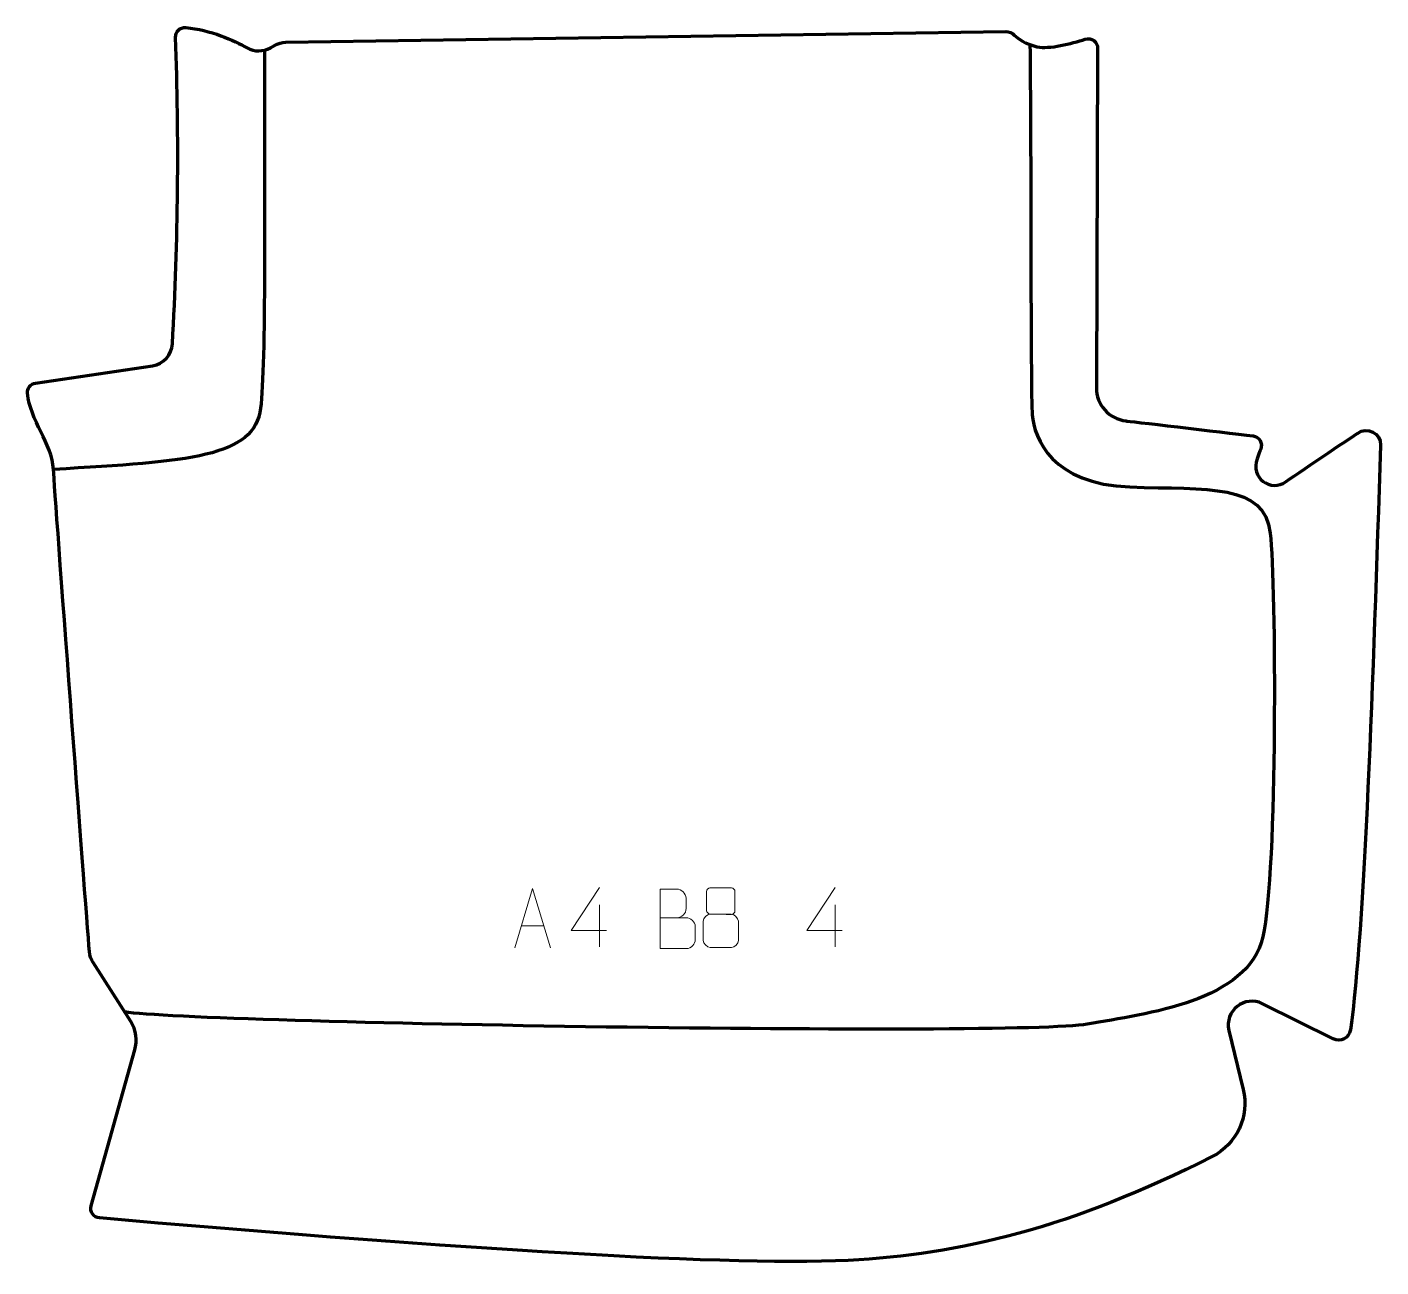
# Model space of a CAD drawing. Header units: millimetres. Extents: x -284 to 284, y -261 to 259.
import ezdxf

# ---------------------------------------------------------------- set-up
doc = ezdxf.new("R2010")
doc.units = ezdxf.units.MM
doc.header["$MEASUREMENT"] = 0
for name, color, linetype in [('layer 1', 7, 'Continuous'), ('layer 2', 7, 'Continuous'), ('layer 3', 7, 'Continuous')]:
    doc.layers.add(name, color=color, linetype=linetype)

msp = doc.modelspace()

# ---------------------------------------------------------------- linework, layer by layer
at = {"layer": 'layer 1', "color": 250, "lineweight": 9}
for points, knots in [([(-40.9732, -120.038), (-40.9732, -120.038), (-55.7949, -120.038), (-55.7949, -120.038), (-55.7949, -120.038), (-55.7949, -120.038), (-43.9173, -101.9675), (-43.9173, -101.9675)], [0, 0, 0, 0, 0.33333333, 0.33333333, 0.33333333, 0.33333333, 1, 1, 1, 1]), ([(1.0503, -103.6446), (1.0503, -105.8576), (1.0503, -109.5399), (1.0503, -111.7532), (1.0503, -111.7532), (1.0653, -112.2606), (1.8727, -113.192), (2.5728, -113.1908), (2.5728, -113.1908), (5.5427, -113.1906), (8.5129, -113.2755), (11.4833, -113.2758), (11.4833, -113.2758), (12.2804, -113.2716), (13.0011, -112.4813), (12.9985, -111.7606), (12.9985, -111.7606), (12.9982, -109.5446), (12.9982, -105.8599), (12.9985, -103.6446), (12.9985, -103.6446), (12.98, -102.9338), (12.3686, -102.1734), (11.5347, -102.1808), (11.5347, -102.1808), (8.5176, -102.1811), (5.5007, -102.1811), (2.4841, -102.1808), (2.4841, -102.1808), (1.8577, -102.1732), (1.0336, -102.8842), (1.0503, -103.6446)], [0, 0, 0, 0, 0.11111111, 0.11111111, 0.11111111, 0.11111111, 0.22222222, 0.22222222, 0.22222222, 0.22222222, 0.33333333, 0.33333333, 0.33333333, 0.33333333, 0.44444444, 0.44444444, 0.44444444, 0.44444444, 0.55555556, 0.55555556, 0.55555556, 0.55555556, 0.66666667, 0.66666667, 0.66666667, 0.66666667, 0.77777778, 0.77777778, 0.77777778, 0.77777778, 1, 1, 1, 1]), ([(58.0268, -120.038), (58.0268, -120.038), (43.2051, -120.038), (43.2051, -120.038), (43.2051, -120.038), (43.2051, -120.038), (55.0827, -101.9675), (55.0827, -101.9675)], [0, 0, 0, 0, 0.33333333, 0.33333333, 0.33333333, 0.33333333, 1, 1, 1, 1]), ([(-79.3878, -127.3587), (-79.3878, -127.3587), (-72.0168, -102.4052), (-72.0168, -102.4052), (-72.0168, -102.4052), (-72.0168, -102.4052), (-64.4469, -127.3587), (-64.4469, -127.3587)], [0, 0, 0, 0, 0.33333333, 0.33333333, 0.33333333, 0.33333333, 1, 1, 1, 1]), ([(-18.4288, -114.6558), (-14.7902, -114.6554), (-11.2031, -114.6554), (-7.5637, -114.6558), (-7.5637, -114.6558), (-5.5883, -114.6731), (-3.6647, -116.4092), (-3.6647, -118.4588), (-3.6647, -118.4588), (-3.6651, -119.5874), (-3.6651, -122.6368), (-3.6647, -123.7657), (-3.6647, -123.7657), (-3.6471, -125.6236), (-5.1892, -127.6375), (-7.5107, -127.6206), (-7.5107, -127.6206), (-11.1505, -127.6202), (-14.7899, -127.6202), (-18.4288, -127.6206), (-18.4288, -127.6206), (-18.4288, -119.3023), (-18.4288, -110.9845), (-18.4288, -102.667), (-18.4288, -102.667), (-16.0551, -102.667), (-13.681, -102.667), (-11.3068, -102.667), (-11.3068, -102.667), (-9.626, -102.6494), (-7.5292, -104.5599), (-7.5115, -106.5223), (-7.5115, -106.5223), (-7.5119, -108.5884), (-7.5119, -108.7344), (-7.5115, -110.8009), (-7.5115, -110.8009), (-7.4942, -112.867), (-9.3487, -114.6731), (-11.3587, -114.6558)], [0, 0, 0, 0, 0.09090909, 0.09090909, 0.09090909, 0.09090909, 0.18181818, 0.18181818, 0.18181818, 0.18181818, 0.27272727, 0.27272727, 0.27272727, 0.27272727, 0.36363636, 0.36363636, 0.36363636, 0.36363636, 0.45454545, 0.45454545, 0.45454545, 0.45454545, 0.54545455, 0.54545455, 0.54545455, 0.54545455, 0.63636364, 0.63636364, 0.63636364, 0.63636364, 0.72727273, 0.72727273, 0.72727273, 0.72727273, 0.81818182, 0.81818182, 0.81818182, 0.81818182, 1, 1, 1, 1]), ([(-0.4085, -116.1628), (-0.4085, -119.3336), (-0.4085, -121.0357), (-0.4085, -124.2071), (-0.4085, -124.2071), (-0.417, -125.429), (1.2809, -127.1217), (2.5335, -127.1302), (2.5335, -127.1302), (5.5166, -127.1299), (8.4999, -127.1299), (11.4833, -127.1302), (11.4833, -127.1302), (12.8066, -127.1185), (14.427, -125.4969), (14.4159, -124.1977), (14.4159, -124.1977), (14.4156, -121.0295), (14.4156, -119.3307), (14.4159, -116.1628), (14.4159, -116.1628), (14.3462, -114.7824), (12.7684, -113.2038), (11.463, -113.2099), (11.463, -113.2099), (8.4864, -113.2102), (5.5098, -113.2102), (2.5335, -113.2099), (2.5335, -113.2099), (1.454, -113.2035), (-0.3923, -114.7824), (-0.4085, -116.1628)], [0, 0, 0, 0, 0.11111111, 0.11111111, 0.11111111, 0.11111111, 0.22222222, 0.22222222, 0.22222222, 0.22222222, 0.33333333, 0.33333333, 0.33333333, 0.33333333, 0.44444444, 0.44444444, 0.44444444, 0.44444444, 0.55555556, 0.55555556, 0.55555556, 0.55555556, 0.66666667, 0.66666667, 0.66666667, 0.66666667, 0.77777778, 0.77777778, 0.77777778, 0.77777778, 1, 1, 1, 1])]:
    msp.add_open_spline(points, degree=3, knots=knots, dxfattribs=at)
for points in [[(-43.9173, -109.2769), (-43.9173, -109.2769), (-43.9173, -126.9416), (-43.9173, -126.9416)], [(55.0827, -109.2769), (55.0827, -109.2769), (55.0827, -126.9416), (55.0827, -126.9416)], [(-76.6652, -118.1093), (-76.6652, -118.1093), (-67.1695, -118.1093), (-67.1695, -118.1093)]]:
    msp.add_open_spline(points, degree=3, dxfattribs=at)
at = {"layer": 'layer 2', "color": 230, "lineweight": 200}
msp.add_open_spline([(271.3514, -161.7715), (277.3041, -120.2266), (280.8086, -14.2113), (283.9886, 83.6881), (283.9886, 83.6881), (284.153, 88.7413), (278.3656, 91.7134), (274.3461, 88.6414), (274.3461, 88.6414), (274.3461, 88.6414), (251.757, 73.695), (244.4281, 68.4248), (244.4281, 68.4248), (237.7581, 63.6291), (229.2061, 70.255), (232.205, 77.899), (232.205, 77.899), (232.6086, 78.9277), (233.2979, 81.0299), (233.7015, 82.059), (233.7015, 82.059), (234.6755, 84.5408), (233.1381, 87.2794), (230.488, 87.5909), (230.488, 87.5909), (217.1372, 89.1597), (177.0849, 93.8671), (177.0849, 93.8671), (177.0849, 93.8671), (170.0149, 94.6979), (164.6946, 100.6969), (164.7211, 107.8082), (164.7211, 107.8082), (164.7211, 107.8082), (165.2474, 250.2909), (165.2474, 250.2909), (165.2474, 250.2909), (165.2577, 253.0045), (162.6171, 254.9388), (160.0299, 254.1115), (160.0299, 254.1115), (154.2133, 252.2513), (144.9613, 249.7854), (139.7688, 250.9524), (139.7688, 250.9524), (134.7142, 252.0883), (131.7434, 254.3457), (130.2469, 255.8443), (130.2469, 255.8443), (129.2994, 256.7933), (128.0005, 257.3056), (126.6588, 257.2854), (126.6588, 257.2854), (126.6588, 257.2854), (-175.4897, 252.7815), (-175.4897, 252.7815), (-175.4897, 252.7815), (-177.1668, 252.7565), (-178.8107, 252.3102), (-180.2702, 251.4844), (-180.2702, 251.4844), (-180.2702, 251.4844), (-182.0013, 250.5044), (-182.0013, 250.5044), (-182.0013, 250.5044), (-185.0295, 248.7906), (-188.7273, 248.7757), (-191.7743, 250.4567), (-191.7743, 250.4567), (-197.3481, 253.5312), (-207.1963, 258.1261), (-217.539, 258.9869), (-217.539, 258.9869), (-219.9217, 259.1852), (-221.9286, 257.2354), (-221.8394, 254.8485), (-221.8394, 254.8485), (-220.272, 212.9092), (-220.725, 169.3835), (-223.132, 126.2909), (-223.132, 126.2909), (-223.3923, 121.6251), (-226.8538, 117.7604), (-231.4674, 116.9885), (-231.4674, 116.9885), (-231.4674, 116.9885), (-280.6474, 109.7594), (-280.6474, 109.7594), (-280.6474, 109.7594), (-282.7105, 109.4141), (-284.1569, 107.539), (-283.9724, 105.4573), (-283.9724, 105.4573), (-282.9613, 94.0407), (-273.6677, 84.5309), (-273.0673, 73.5052), (-273.0673, 73.5052), (-272.4482, 62.1161), (-259.7905, -106.4616), (-257.9659, -128.9657), (-257.9659, -128.9657), (-257.834, -130.5927), (-257.3052, -132.1608), (-256.4254, -133.5362), (-256.4254, -133.5362), (-256.4254, -133.5362), (-240.5902, -158.2917), (-240.5902, -158.2917), (-240.5902, -158.2917), (-238.3949, -161.8516), (-237.7881, -166.1654), (-238.917, -170.1916), (-238.917, -170.1916), (-238.917, -170.1916), (-257.2689, -235.6594), (-257.2689, -235.6594), (-257.2689, -235.6594), (-257.9444, -238.0706), (-256.2589, -240.5023), (-253.7619, -240.7182), (-253.7619, -240.7182), (-121.8763, -252.1412), (5.2733, -261.2598), (60.573, -258.5032), (60.573, -258.5032), (107.1559, -256.1812), (154.2542, -244.977), (213.3332, -214.9249), (213.3332, -214.9249), (223.6703, -209.6664), (229.0621, -198.0254), (226.3288, -186.7634), (226.3288, -186.7634), (226.3288, -186.7634), (220.3355, -162.0686), (220.3355, -162.0686), (220.3355, -162.0686), (218.3324, -153.8143), (226.8999, -146.987), (234.5111, -150.7723), (234.5111, -150.7723), (234.5111, -150.7723), (264.1744, -165.5261), (264.1744, -165.5261), (264.1744, -165.5261), (267.2228, -167.0424), (270.8688, -165.1391), (271.3514, -161.7715)], degree=3, knots=[0, 0, 0, 0, 0.02631579, 0.02631579, 0.02631579, 0.02631579, 0.05263158, 0.05263158, 0.05263158, 0.05263158, 0.07894737, 0.07894737, 0.07894737, 0.07894737, 0.10526316, 0.10526316, 0.10526316, 0.10526316, 0.13157895, 0.13157895, 0.13157895, 0.13157895, 0.15789474, 0.15789474, 0.15789474, 0.15789474, 0.18421053, 0.18421053, 0.18421053, 0.18421053, 0.21052632, 0.21052632, 0.21052632, 0.21052632, 0.23684211, 0.23684211, 0.23684211, 0.23684211, 0.26315789, 0.26315789, 0.26315789, 0.26315789, 0.28947368, 0.28947368, 0.28947368, 0.28947368, 0.31578947, 0.31578947, 0.31578947, 0.31578947, 0.34210526, 0.34210526, 0.34210526, 0.34210526, 0.36842105, 0.36842105, 0.36842105, 0.36842105, 0.39473684, 0.39473684, 0.39473684, 0.39473684, 0.42105263, 0.42105263, 0.42105263, 0.42105263, 0.44736842, 0.44736842, 0.44736842, 0.44736842, 0.47368421, 0.47368421, 0.47368421, 0.47368421, 0.5, 0.5, 0.5, 0.5, 0.52631579, 0.52631579, 0.52631579, 0.52631579, 0.55263158, 0.55263158, 0.55263158, 0.55263158, 0.57894737, 0.57894737, 0.57894737, 0.57894737, 0.60526316, 0.60526316, 0.60526316, 0.60526316, 0.63157895, 0.63157895, 0.63157895, 0.63157895, 0.65789474, 0.65789474, 0.65789474, 0.65789474, 0.68421053, 0.68421053, 0.68421053, 0.68421053, 0.71052632, 0.71052632, 0.71052632, 0.71052632, 0.73684211, 0.73684211, 0.73684211, 0.73684211, 0.76315789, 0.76315789, 0.76315789, 0.76315789, 0.78947368, 0.78947368, 0.78947368, 0.78947368, 0.81578947, 0.81578947, 0.81578947, 0.81578947, 0.84210526, 0.84210526, 0.84210526, 0.84210526, 0.86842105, 0.86842105, 0.86842105, 0.86842105, 0.89473684, 0.89473684, 0.89473684, 0.89473684, 0.92105263, 0.92105263, 0.92105263, 0.92105263, 0.94736842, 0.94736842, 0.94736842, 0.94736842, 1, 1, 1, 1], dxfattribs=at)
at = {"layer": 'layer 3', "color": 142, "lineweight": 200}
for points, knots in [([(136.8015, 251.8189), (137.3991, 215.9601), (136.98, 106.3866), (137.7769, 96.4259), (137.7769, 96.4259), (138.5735, 86.4653), (146.1437, 67.3405), (178.8152, 66.1453), (178.8152, 66.1453), (211.4866, 64.9497), (235.2956, 67.8294), (237.686, 46.7128), (237.686, 46.7128), (240.0768, 25.5959), (240.7841, -95.5818), (234.5953, -122.7111), (234.5953, -122.7111), (228.4066, -149.8398), (186.111, -154.9349), (160.8859, -159.3665), (160.8859, -159.3665), (131.4018, -164.5464), (-213.3725, -159.0526), (-243.1889, -154.229)], [0, 0, 0, 0, 0.14285714, 0.14285714, 0.14285714, 0.14285714, 0.28571429, 0.28571429, 0.28571429, 0.28571429, 0.42857143, 0.42857143, 0.42857143, 0.42857143, 0.57142857, 0.57142857, 0.57142857, 0.57142857, 0.71428571, 0.71428571, 0.71428571, 0.71428571, 1, 1, 1, 1]), ([(-184.5536, 249.4959), (-184.5536, 186.1723), (-183.8234, 117.8008), (-186.1475, 99.215), (-186.1475, 99.215), (-188.7369, 78.5045), (-215.7561, 76.881), (-273.0673, 73.5053)], [0, 0, 0, 0, 0.33333333, 0.33333333, 0.33333333, 0.33333333, 1, 1, 1, 1])]:
    msp.add_open_spline(points, degree=3, knots=knots, dxfattribs=at)

doc.saveas('drawing.dxf')
